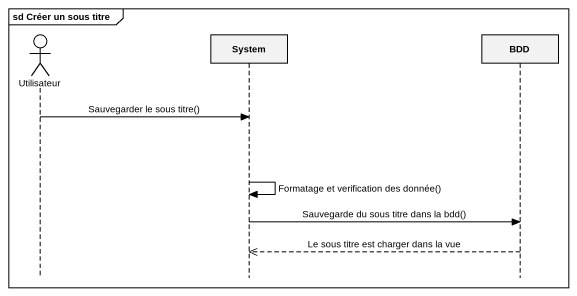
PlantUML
@startuml
mainframe sd Créer un sous titre
hide footbox
actor Utilisateur
participant System
participant BDD

Utilisateur -> System : Sauvegarder le sous titre()
System -> System : Formatage et verification des donnée()
System -> BDD : Sauvegarde du sous titre dans la bdd()
BDD -->> System : Le sous titre est charger dans la vue
@enduml
